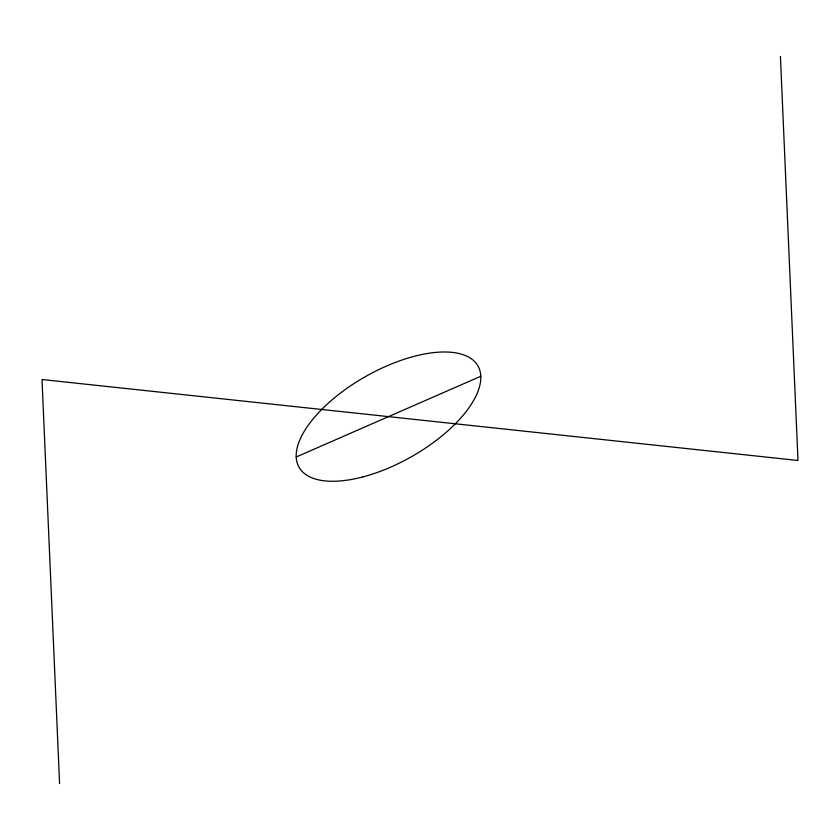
<?xml version="1.0" encoding="UTF-8"?>
<svg xmlns="http://www.w3.org/2000/svg" width="840" height="840" viewBox="0 0 840 840"><rect width="100%" height="100%" fill="white"/><g stroke="black" fill="none" stroke-linecap="round" stroke-linejoin="round"><path stroke-width="1.26" d="M296.195 457.002L480.806 376.257M780.423 56.532L798 460.488L42 379.512L59.577 783.468M362.933 476.9A102.816 46.2 -29.5 0 0 478.118 366.24A102.816 46.2 -29.5 0 0 324.461 406.739A102.816 46.2 -29.5 0 0 362.933 476.9"/></g></svg>
